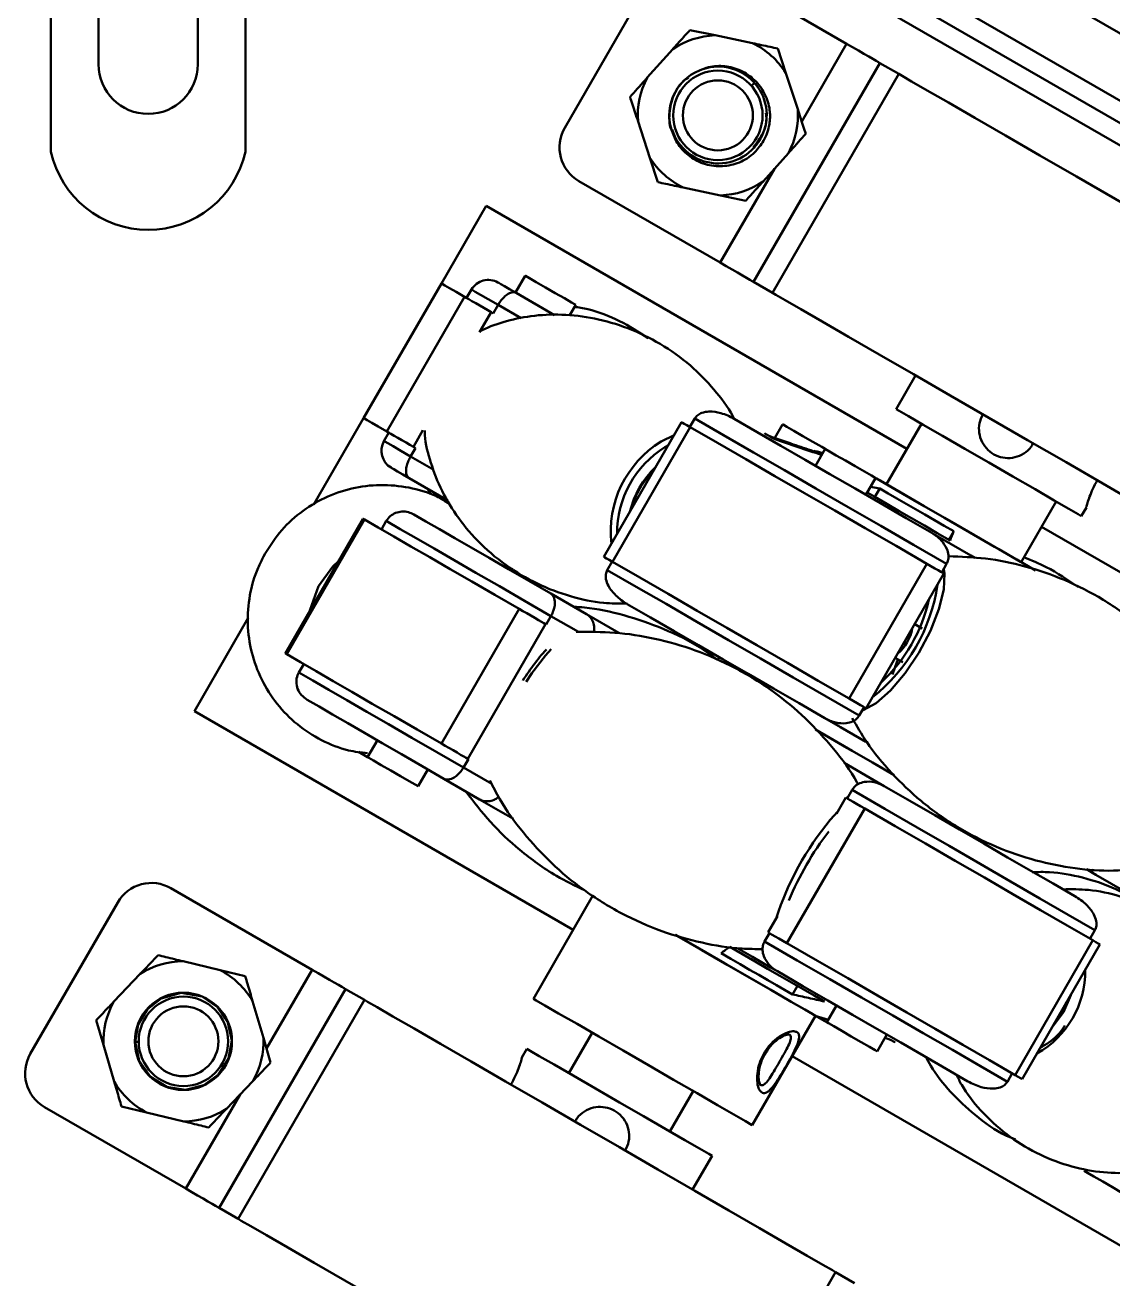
# Model space of a CAD drawing. Header units: millimetres. Extents: x 263 to 2983, y 441 to 2500.
# Drawn here: x 802.8 to 858.8, y 1528.8 to 1593.3 of the extents above; entities that cross this region are included whole.
import ezdxf

# ---------------------------------------------------------------- set-up
doc = ezdxf.new("R2010")
doc.units = ezdxf.units.MM
doc.header["$LTSCALE"] = 0.5
doc.layers.add('BOL', color=7, linetype='Continuous', lineweight=50)

msp = doc.modelspace()

# ---------------------------------------------------------------- linework, layer by layer
at = {"layer": 'BOL'}
for p, q in [((824.683, 1612.789), (902.625, 1567.789)), ((823.183, 1610.19), (901.125, 1565.19)), ((900.625, 1564.324), (822.683, 1609.324)), ((900.125, 1563.458), (822.183, 1608.458)), ((804.154, 1602.702), (804.154, 1586.789)), ((814.154, 1586.789), (814.154, 1602.702)), ((806.604, 1597.888), (806.604, 1591.289)), ((811.704, 1591.289), (811.704, 1597.888)), ((837.82, 1596.543), (845.09, 1592.346)), ((835.088, 1595.811), (830.588, 1588.017)), ((838.329, 1592.781), (837.03, 1593.054)), ((840.251, 1592.377), (838.329, 1592.781)), ((836.144, 1592.065), (834.833, 1590.603)), ((841.963, 1590.842), (841.55, 1592.103)), ((845.09, 1592.346), (842.78, 1588.346)), ((846.806, 1591.355), (840.306, 1580.097)), ((847.779, 1590.793), (846.806, 1591.355)), ((847.779, 1590.793), (841.279, 1579.535)), ((842.574, 1588.975), (841.963, 1590.842)), ((834.36, 1588.353), (834.971, 1586.486)), ((840.329, 1586.995), (840.455, 1587.167)), ((840.79, 1585.263), (842.101, 1586.726)), ((834.971, 1586.486), (835.384, 1585.225)), ((841.38, 1585.92), (838.59, 1581.088)), ((831.32, 1585.285), (838.59, 1581.088)), ((836.683, 1584.952), (838.605, 1584.548)), ((838.605, 1584.548), (839.904, 1584.275)), ((826.539, 1584.004), (824.239, 1580.02)), ((848.19, 1571.504), (826.539, 1584.004)), ((828.553, 1580.416), (828.053, 1579.55)), ((824.239, 1580.02), (820.239, 1573.092)), ((825.788, 1579.703), (825.538, 1579.27)), ((828.091, 1579.529), (830.06, 1578.392)), ((841.279, 1579.535), (840.306, 1580.097)), ((821.429, 1572.405), (825.429, 1579.333)), ((827.157, 1578.913), (826.907, 1578.48)), ((828.345, 1578.227), (827.157, 1578.913)), ((830.832, 1578.362), (831.151, 1578.916)), ((831.125, 1578.931), (831.151, 1578.916)), ((826.801, 1578.541), (826.209, 1577.516)), ((826.801, 1578.541), (826.907, 1578.48)), ((848.641, 1575.285), (847.641, 1573.553)), ((820.239, 1573.092), (817.662, 1568.628)), ((837.279, 1573.069), (837.029, 1572.636)), ((823.295, 1572.469), (822.801, 1571.613)), ((836.603, 1572.882), (832.603, 1565.953)), ((837.045, 1572.627), (833.045, 1565.699)), ((841.799, 1572.769), (841.396, 1572.071)), ((848.94, 1572.803), (847.14, 1569.685)), ((821.538, 1572.342), (821.288, 1571.909)), ((835.543, 1571.882), (836.22, 1572.217)), ((822.657, 1571.118), (822.907, 1571.551)), ((822.801, 1571.613), (822.907, 1571.551)), ((835.745, 1571.599), (835.921, 1571.7)), ((843.4, 1571.431), (843.352, 1571.347)), ((843.988, 1571.505), (843.488, 1570.639)), ((843.863, 1571.288), (843.524, 1571.396)), ((822.657, 1571.118), (823.851, 1570.43)), ((824.578, 1568.855), (822.591, 1570.002)), ((846.086, 1569.139), (846.586, 1570.005)), ((846.56, 1570.02), (846.586, 1570.005)), ((823.527, 1569.462), (823.69, 1569.162)), ((846.793, 1569.472), (846.322, 1569.548)), ((846.54, 1569.034), (846.793, 1569.472)), ((854.068, 1565.685), (855.868, 1568.803)), ((820.203, 1567.917), (816.203, 1560.989)), ((857.167, 1568.053), (857.426, 1568.501)), ((820.282, 1567.871), (816.282, 1560.943)), ((821.408, 1567.799), (821.158, 1567.366)), ((850.354, 1566.832), (850.607, 1567.27)), ((876.769, 1555.004), (855.118, 1567.504)), ((827.582, 1565.388), (827.492, 1565.595)), ((832.779, 1565.275), (833.029, 1565.708)), ((845.225, 1558.667), (849.225, 1565.595)), ((850.237, 1565.588), (849.987, 1565.155)), ((846.095, 1558.164), (850.095, 1565.092)), ((829.865, 1564.07), (831.707, 1563.007)), ((814.303, 1562.811), (811.539, 1558.023)), ((824.244, 1556.346), (828.244, 1563.274)), ((829.879, 1562.908), (829.629, 1562.475)), ((831.292, 1562.092), (829.879, 1562.908)), ((831.707, 1563.007), (833.372, 1562.045)), ((829.594, 1562.495), (825.594, 1555.567)), ((829.629, 1562.475), (829.594, 1562.495)), ((848.979, 1562.273), (848.595, 1562.494)), ((829.654, 1561.18), (829.381, 1560.89)), ((829.599, 1560.88), (829.892, 1561.21)), ((816.908, 1560.004), (817.158, 1560.437)), ((838.542, 1560.793), (838.45, 1560.634)), ((847.595, 1560.762), (847.979, 1560.541)), ((811.539, 1558.023), (831.025, 1546.773)), ((845.737, 1557.793), (845.987, 1558.226)), ((820.947, 1556.518), (820.447, 1555.652)), ((820.437, 1555.657), (819.973, 1555.925)), ((823.045, 1554.152), (823.545, 1555.018)), ((825.379, 1555.113), (825.629, 1555.546)), ((825.379, 1555.113), (826.833, 1554.274)), ((825.629, 1555.546), (825.594, 1555.567)), ((826.207, 1553.481), (824.365, 1554.544)), ((845.369, 1553.965), (845.119, 1553.532)), ((845.055, 1553.568), (844.573, 1552.733)), ((846.022, 1553.01), (842.022, 1546.082)), ((844.252, 1552.421), (844.64, 1552.85)), ((857.922, 1549.604), (857.427, 1549.89)), ((860.527, 1548.1), (857.922, 1549.604)), ((817.59, 1544.715), (810.32, 1548.912)), ((803.088, 1540.386), (807.588, 1548.18)), ((832.042, 1548.535), (828.975, 1543.222)), ((841.537, 1547.476), (841.055, 1546.64)), ((857.866, 1546.749), (857.616, 1546.316)), ((840.869, 1546.17), (841.119, 1546.603)), ((853.768, 1539.3), (857.768, 1546.229)), ((854.128, 1539.092), (858.128, 1546.02)), ((810.954, 1545.152), (812.863, 1544.689)), ((812.863, 1544.689), (814.153, 1544.377)), ((815.247, 1540.658), (817.59, 1544.715)), ((807.394, 1543.081), (808.748, 1544.503)), ((812.806, 1532.466), (819.306, 1543.724)), ((820.279, 1543.162), (819.306, 1543.724)), ((842.563, 1543.881), (842.31, 1543.443)), ((813.779, 1531.904), (820.279, 1543.162)), ((814.527, 1543.104), (815.082, 1541.219)), ((844.57, 1542.879), (844.07, 1542.013)), ((806.853, 1540.846), (806.478, 1542.119)), ((840.233, 1536.722), (843.483, 1542.352)), ((843.481, 1542.353), (844.166, 1542.135)), ((832.006, 1541.472), (830.806, 1539.394)), ((807.407, 1538.962), (806.853, 1540.846)), ((815.082, 1541.219), (815.456, 1539.946)), ((846.668, 1540.513), (847.168, 1541.379)), ((847.353, 1541.115), (847.072, 1541.212)), ((828.641, 1540.644), (828.382, 1540.196)), ((842.283, 1540.273), (861.769, 1529.023)), ((814.541, 1538.985), (813.186, 1537.563)), ((853.366, 1538.955), (853.616, 1539.388)), ((811.09, 1533.457), (813.882, 1538.293)), ((836.002, 1536.394), (837.202, 1538.472)), ((811.09, 1533.457), (803.82, 1537.654)), ((809.072, 1537.376), (807.782, 1537.688)), ((810.981, 1536.914), (809.072, 1537.376)), ((837.167, 1533.412), (838.167, 1535.144)), ((857.317, 1534.365), (857.306, 1534.371)), ((813.779, 1531.904), (812.806, 1532.466)), ((838.028, 1517.904), (844.528, 1529.162)), ((844.528, 1529.162), (845.502, 1528.6))]:
    msp.add_line(p, q, dxfattribs=at)
at = {"layer": 'BOL', "flags": 128}
for points in [[(845.09, 1592.346), (845.399, 1592.168), (845.698, 1591.995), (845.978, 1591.834), (846.229, 1591.689), (846.443, 1591.565), (846.615, 1591.466), (846.737, 1591.395), (846.806, 1591.355)], [(847.779, 1590.793), (847.945, 1590.698), (848.436, 1590.414), (849.241, 1589.95), (850.336, 1589.317), (851.692, 1588.534), (853.272, 1587.622), (855.033, 1586.605), (856.927, 1585.512), (858.903, 1584.371), (860.905, 1583.215), (862.88, 1582.075), (864.774, 1580.981), (866.535, 1579.965), (868.115, 1579.052), (869.472, 1578.269), (870.567, 1577.637), (871.371, 1577.173), (871.863, 1576.889), (872.028, 1576.793)], [(838.59, 1581.088), (838.899, 1580.909), (839.198, 1580.737), (839.478, 1580.575), (839.729, 1580.43), (839.943, 1580.306), (840.115, 1580.208), (840.237, 1580.137), (840.306, 1580.097)], [(828.553, 1580.416), (828.577, 1580.402), (828.769, 1580.291), (829.126, 1580.085), (829.594, 1579.816), (830.1, 1579.523), (830.57, 1579.252), (830.929, 1579.044), (831.125, 1578.931)], [(824.239, 1580.02), (824.278, 1579.998), (824.416, 1579.918), (824.655, 1579.78), (824.993, 1579.585), (825.429, 1579.333)], [(827.157, 1578.913), (826.647, 1579.207), (826.254, 1579.434), (825.979, 1579.593), (825.825, 1579.682), (825.788, 1579.703)], [(827.154, 1580.069), (827.189, 1580.049), (827.301, 1579.984), (827.489, 1579.876), (827.753, 1579.724), (828.091, 1579.529)], [(841.279, 1579.535), (841.445, 1579.44), (841.936, 1579.156), (842.741, 1578.691), (843.836, 1578.059), (845.192, 1577.276), (846.772, 1576.364), (848.534, 1575.347), (850.427, 1574.253), (852.403, 1573.113), (854.405, 1571.957), (856.38, 1570.817), (858.274, 1569.723), (860.035, 1568.706), (861.615, 1567.794), (862.972, 1567.011), (864.067, 1566.379), (864.871, 1565.914), (865.363, 1565.631), (865.528, 1565.535)], [(825.429, 1579.333), (825.516, 1579.283), (825.647, 1579.207), (825.814, 1579.111), (826.007, 1579), (826.214, 1578.88), (826.424, 1578.759), (826.623, 1578.644), (826.801, 1578.541)], [(820.239, 1573.092), (820.278, 1573.07), (820.416, 1572.99), (820.655, 1572.852), (820.993, 1572.657), (821.429, 1572.405)], [(850.237, 1565.588), (848.539, 1566.568), (846.846, 1567.545), (845.168, 1568.514), (843.512, 1569.47), (841.887, 1570.409), (840.301, 1571.324), (838.762, 1572.213), (837.279, 1573.069)], [(852.404, 1570.803), (851.171, 1571.515), (850.022, 1572.178), (849.036, 1572.748), (848.279, 1573.185), (847.803, 1573.459), (847.641, 1573.553)], [(836.603, 1572.882), (836.607, 1572.88), (836.65, 1572.855), (836.741, 1572.802), (836.876, 1572.724), (837.045, 1572.627)], [(837.045, 1572.627), (838.456, 1571.812), (839.911, 1570.972), (841.404, 1570.11), (842.929, 1569.229), (844.48, 1568.334), (846.051, 1567.427), (847.634, 1566.513), (849.225, 1565.595)], [(839.306, 1573.053), (840.494, 1572.367), (841.714, 1571.663), (842.962, 1570.943), (844.233, 1570.209), (845.524, 1569.463), (846.831, 1568.709), (848.149, 1567.948), (849.473, 1567.184)], [(841.799, 1572.769), (841.823, 1572.755), (842.015, 1572.644), (842.372, 1572.438), (842.839, 1572.168), (843.346, 1571.876), (843.815, 1571.605), (843.988, 1571.505)], [(821.288, 1571.909), (821.325, 1571.888), (821.479, 1571.799), (821.754, 1571.64), (822.147, 1571.413), (822.657, 1571.118)], [(822.801, 1571.613), (822.623, 1571.716), (822.424, 1571.831), (822.214, 1571.952), (822.007, 1572.071), (821.814, 1572.183), (821.647, 1572.279), (821.516, 1572.355), (821.429, 1572.405)], [(840.862, 1572.312), (840.876, 1572.304), (840.937, 1572.269), (841.044, 1572.207), (841.197, 1572.119), (841.395, 1572.004)], [(843.803, 1571.198), (843.653, 1571.285), (843.537, 1571.351), (843.456, 1571.398), (843.411, 1571.424), (843.4, 1571.431)], [(843.988, 1571.505), (844.012, 1571.491), (844.204, 1571.38), (844.561, 1571.174), (845.028, 1570.904), (845.535, 1570.612), (846.004, 1570.341), (846.364, 1570.133), (846.56, 1570.02)], [(822.591, 1570.002), (822.253, 1570.197), (821.989, 1570.35), (821.801, 1570.458), (821.689, 1570.523), (821.654, 1570.543)], [(857.167, 1568.053), (857.005, 1568.147), (856.529, 1568.421), (855.772, 1568.858), (854.785, 1569.428), (853.637, 1570.091), (852.404, 1570.803)], [(846.56, 1570.02), (846.636, 1569.976), (847.664, 1569.383), (848.85, 1568.698), (850.131, 1567.958), (851.437, 1567.204), (852.698, 1566.476), (853.847, 1565.813), (854.813, 1565.255)], [(854.773, 1565.278), (854.043, 1565.7), (852.922, 1566.347), (851.677, 1567.066), (850.373, 1567.818), (849.082, 1568.564), (847.874, 1569.262), (846.812, 1569.875), (846.56, 1570.02)], [(846.154, 1569.257), (846.538, 1569.035), (847.156, 1568.678), (847.79, 1568.312), (848.436, 1567.939), (849.091, 1567.561), (849.751, 1567.18), (850.413, 1566.797)], [(850.607, 1567.27), (850.107, 1567.558), (849.609, 1567.846), (849.115, 1568.131), (848.628, 1568.412), (848.149, 1568.689), (847.683, 1568.958), (847.23, 1569.219), (846.793, 1569.472)], [(820.203, 1567.917), (820.218, 1567.908), (820.282, 1567.871)], [(822.828, 1568.133), (823.447, 1567.776), (824.147, 1567.371), (824.925, 1566.922), (825.778, 1566.43), (826.702, 1565.897), (827.694, 1565.324), (828.749, 1564.714), (829.865, 1564.07)], [(828.244, 1563.274), (826.992, 1563.997), (825.804, 1564.683), (824.685, 1565.329), (823.641, 1565.932), (822.674, 1566.49), (821.79, 1567), (820.991, 1567.461), (820.282, 1567.871)], [(829.879, 1562.908), (828.514, 1563.696), (827.224, 1564.44), (826.017, 1565.137), (824.897, 1565.784), (823.872, 1566.376), (822.945, 1566.911), (822.122, 1567.386), (821.408, 1567.799)], [(849.473, 1567.184), (849.541, 1567.144), (850.467, 1566.61), (851.476, 1566.027), (851.689, 1565.904)], [(817.91, 1564.449), (818.664, 1565.466), (818.927, 1565.707)], [(833.045, 1565.699), (832.876, 1565.796), (832.741, 1565.874), (832.65, 1565.927), (832.606, 1565.952), (832.603, 1565.953)], [(833.045, 1565.699), (834.456, 1564.884), (835.911, 1564.044), (837.404, 1563.182), (838.929, 1562.301), (840.48, 1561.406), (842.051, 1560.499), (843.634, 1559.585), (845.225, 1558.667)], [(850.088, 1565.329), (850.126, 1565.098), (850.088, 1564.274), (849.84, 1563.264), (849.4, 1562.15), (848.805, 1561.023), (848.103, 1559.973), (847.351, 1559.086), (846.61, 1558.433), (845.939, 1558.069), (845.886, 1558.052)], [(849.225, 1565.595), (849.433, 1565.474), (849.63, 1565.361), (849.803, 1565.261), (849.942, 1565.18), (850.04, 1565.124), (850.089, 1565.096), (850.095, 1565.092)], [(832.779, 1565.275), (834.262, 1564.418), (835.801, 1563.53), (837.387, 1562.615), (839.012, 1561.676), (840.668, 1560.72), (842.346, 1559.751), (844.039, 1558.774), (845.737, 1557.793)], [(817.478, 1563.198), (817.488, 1563.254), (817.91, 1564.449)], [(843.973, 1557.657), (842.649, 1558.422), (841.331, 1559.182), (840.024, 1559.937), (838.733, 1560.682), (837.462, 1561.417), (836.214, 1562.137), (834.994, 1562.841), (833.806, 1563.527)], [(828.244, 1563.274), (828.427, 1563.168), (828.63, 1563.051), (828.84, 1562.93), (829.045, 1562.812), (829.233, 1562.703), (829.393, 1562.611), (829.516, 1562.54), (829.594, 1562.495)], [(816.282, 1560.943), (816.218, 1560.98), (816.203, 1560.989)], [(824.244, 1556.346), (822.992, 1557.069), (821.804, 1557.755), (820.685, 1558.401), (819.641, 1559.004), (818.674, 1559.562), (817.79, 1560.072), (816.991, 1560.533), (816.282, 1560.943)], [(828.6, 1559.523), (828.9, 1559.968), (829.599, 1560.88)], [(847.453, 1559.906), (847.697, 1560.58), (847.739, 1560.679)], [(816.908, 1560.004), (817.622, 1559.592), (818.445, 1559.117), (819.372, 1558.582), (820.397, 1557.989), (821.517, 1557.343), (822.724, 1556.646), (824.014, 1555.901), (825.379, 1555.113)], [(824.365, 1554.544), (823.249, 1555.188), (822.194, 1555.798), (821.202, 1556.37), (820.278, 1556.904), (819.425, 1557.396), (818.647, 1557.845), (817.947, 1558.249), (817.328, 1558.607)], [(846.095, 1558.164), (846.089, 1558.167), (846.04, 1558.196), (845.942, 1558.252), (845.803, 1558.333), (845.63, 1558.433), (845.433, 1558.546), (845.225, 1558.667)], [(846.08, 1556.441), (844.775, 1557.194), (843.971, 1557.658)], [(847.546, 1554.728), (846.67, 1555.234), (845.374, 1555.982), (844.021, 1556.763), (843.488, 1557.071)], [(843.49, 1557.07), (843.751, 1556.919), (845.108, 1556.136), (846.421, 1555.378), (847.541, 1554.731)], [(825.594, 1555.567), (825.516, 1555.612), (825.393, 1555.682), (825.233, 1555.775), (825.045, 1555.883), (824.84, 1556.002), (824.63, 1556.123), (824.427, 1556.24), (824.244, 1556.346)], [(821.635, 1554.966), (821.148, 1555.247), (820.752, 1555.475), (820.507, 1555.617), (820.447, 1555.652)], [(844.965, 1555.353), (846.5, 1554.466), (847.029, 1554.161)], [(823.045, 1554.152), (823.04, 1554.154), (822.899, 1554.236), (822.582, 1554.419), (822.138, 1554.675), (821.635, 1554.966)], [(857.866, 1546.749), (856.483, 1547.548), (855.034, 1548.384), (853.526, 1549.255), (851.965, 1550.156), (850.361, 1551.082), (848.722, 1552.029), (847.055, 1552.991), (845.369, 1553.965)], [(847.029, 1554.161), (848.337, 1553.406), (849.629, 1552.66), (850.902, 1551.924), (852.152, 1551.203), (853.374, 1550.497), (854.564, 1549.81), (855.719, 1549.144), (856.834, 1548.5)], [(827.956, 1552.471), (827.285, 1552.858), (826.207, 1553.481)], [(845.055, 1553.568), (845.077, 1553.555), (845.149, 1553.514), (845.267, 1553.446), (845.423, 1553.356), (845.608, 1553.249), (845.811, 1553.132), (846.022, 1553.01)], [(857.768, 1546.229), (856.447, 1546.991), (855.073, 1547.785), (853.65, 1548.606), (852.185, 1549.452), (850.684, 1550.319), (849.152, 1551.203), (847.596, 1552.101), (846.022, 1553.01)], [(842.022, 1546.082), (841.811, 1546.203), (841.608, 1546.321), (841.423, 1546.428), (841.267, 1546.518), (841.149, 1546.586), (841.077, 1546.627), (841.055, 1546.64)], [(843.481, 1542.353), (843.357, 1542.424), (842.936, 1542.667), (842.241, 1543.069), (841.309, 1543.607), (840.191, 1544.252), (838.947, 1544.97), (837.644, 1545.723), (836.352, 1546.468), (836.262, 1546.521)], [(836.288, 1546.506), (837.498, 1545.807), (838.804, 1545.053), (840.057, 1544.329), (841.193, 1543.674), (842.148, 1543.122), (842.871, 1542.705), (843.325, 1542.443), (843.483, 1542.352), (843.483, 1542.352)], [(840.869, 1546.17), (842.555, 1545.197), (844.222, 1544.235), (845.861, 1543.288), (847.465, 1542.362), (849.026, 1541.461), (850.534, 1540.59), (851.983, 1539.753), (853.366, 1538.955)], [(853.768, 1539.3), (852.447, 1540.063), (851.073, 1540.856), (849.65, 1541.678), (848.185, 1542.524), (846.684, 1543.39), (845.152, 1544.275), (843.596, 1545.173), (842.022, 1546.082)], [(857.768, 1546.229), (857.922, 1546.139), (858.038, 1546.073), (858.108, 1546.032), (858.128, 1546.02)], [(838.632, 1545.566), (839.128, 1545.28), (839.618, 1544.997), (840.101, 1544.718), (840.573, 1544.445), (841.032, 1544.18), (841.476, 1543.924), (841.903, 1543.678), (842.31, 1543.443)], [(843.954, 1543.077), (843.415, 1543.389), (842.849, 1543.715), (842.261, 1544.055), (841.652, 1544.406), (841.027, 1544.768), (840.387, 1545.137), (839.737, 1545.512), (839.079, 1545.892)], [(841.529, 1544.634), (841.179, 1544.837), (840.248, 1545.374), (839.522, 1545.793)], [(817.59, 1544.715), (817.899, 1544.536), (818.198, 1544.364), (818.478, 1544.202), (818.729, 1544.057), (818.943, 1543.933), (819.115, 1543.835), (819.237, 1543.764), (819.306, 1543.724)], [(851.334, 1538.974), (850.219, 1539.617), (849.064, 1540.284), (847.874, 1540.971), (846.652, 1541.677), (845.402, 1542.398), (844.129, 1543.133), (842.837, 1543.879), (841.529, 1544.634)], [(808.478, 1541.011), (808.634, 1541.899), (809.114, 1542.694), (809.821, 1543.243), (810.859, 1543.52), (811.924, 1543.331), (812.706, 1542.815), (813.257, 1542.01), (813.456, 1541.079), (813.293, 1540.145), (812.773, 1539.319), (812.01, 1538.772), (811.074, 1538.546), (810.115, 1538.694), (809.278, 1539.204), (808.686, 1540.035), (808.478, 1541.011), (808.478, 1541.011)], [(856.62, 1543.407), (856.248, 1542.533), (855.637, 1541.706)], [(844.528, 1529.162), (844.363, 1529.257), (843.871, 1529.541), (843.067, 1530.006), (841.972, 1530.638), (840.615, 1531.421), (839.035, 1532.333), (837.274, 1533.35), (835.38, 1534.444), (833.405, 1535.584), (831.403, 1536.74), (829.427, 1537.88), (827.533, 1538.974), (825.772, 1539.991), (824.192, 1540.903), (822.836, 1541.686), (821.741, 1542.318), (820.936, 1542.783), (820.445, 1543.066), (820.279, 1543.162)], [(839.884, 1536.924), (839.291, 1537.266), (838.446, 1537.754), (837.394, 1538.362), (836.191, 1539.056), (834.903, 1539.8), (833.599, 1540.553), (832.348, 1541.275), (831.22, 1541.926), (830.274, 1542.473), (829.561, 1542.884), (829.12, 1543.139), (828.975, 1543.222)], [(856.411, 1543.047), (855.944, 1542.197), (855.845, 1542.066)], [(844.07, 1542.013), (843.944, 1542.086), (843.487, 1542.349), (843.481, 1542.353)], [(846.668, 1540.513), (846.668, 1540.513), (846.556, 1540.578), (846.263, 1540.747), (845.834, 1540.994), (845.334, 1541.283), (844.84, 1541.568), (844.426, 1541.807), (844.156, 1541.963), (844.07, 1542.013)], [(828.641, 1540.644), (828.803, 1540.55), (829.279, 1540.276), (830.036, 1539.839), (831.022, 1539.269), (832.171, 1538.606), (833.404, 1537.894)], [(854.128, 1539.092), (854.108, 1539.104), (854.038, 1539.144), (853.922, 1539.211), (853.768, 1539.3)], [(833.404, 1537.894), (834.637, 1537.182), (835.785, 1536.519), (836.772, 1535.949), (837.529, 1535.512), (838.005, 1535.238), (838.167, 1535.144)], [(840.233, 1536.722), (840.192, 1536.746), (839.884, 1536.924)], [(859.904, 1532.871), (859.86, 1532.897), (859.636, 1533.026), (859.255, 1533.246), (858.775, 1533.523), (858.269, 1533.815), (857.815, 1534.077), (857.48, 1534.27), (857.317, 1534.365)], [(811.09, 1533.457), (811.399, 1533.278), (811.698, 1533.105), (811.978, 1532.944), (812.229, 1532.799), (812.443, 1532.675), (812.615, 1532.576), (812.737, 1532.506), (812.806, 1532.466)], [(838.028, 1517.904), (837.863, 1517.999), (837.371, 1518.283), (836.567, 1518.747), (835.472, 1519.38), (834.115, 1520.163), (832.535, 1521.075), (830.774, 1522.092), (828.88, 1523.185), (826.905, 1524.326), (824.903, 1525.482), (822.927, 1526.622), (821.033, 1527.716), (819.272, 1528.732), (817.692, 1529.645), (816.336, 1530.428), (815.241, 1531.06), (814.436, 1531.524), (813.945, 1531.808), (813.779, 1531.904)]]:
    msp.add_lwpolyline(points, dxfattribs=at)
at = {"layer": 'BOL'}
for centre, radius in [((838.467, 1588.664), 2.3), ((838.467, 1588.664), 1.8), ((810.967, 1541.033), 2.5), ((810.967, 1541.033), 2.3), ((810.967, 1541.033), 1.8)]:
    msp.add_circle(centre, radius, dxfattribs=at)
for centre, radius, start, end in [((838.467, 1588.664), 4.119, 91.92139, 124.33189), ((838.467, 1588.664), 4.119, 31.92139, 64.33189), ((809.154, 1591.289), 2.55, 180, 360), ((838.488, 1588.682), 2.491, 197.52313, 112.82064), ((838.467, 1588.664), 4.119, 151.92139, 184.33189), ((838.467, 1588.664), 2.5, 112.22268, 202.74971), ((838.467, 1588.664), 4.119, 331.92139, 4.33189), ((832.32, 1587.017), 2, 150, 240), ((809.154, 1587.898), 5.122, 192.50709, 347.49426), ((838.467, 1588.664), 4.119, 211.92139, 244.33189), ((838.467, 1588.664), 4.119, 271.92139, 304.33189), ((826.654, 1579.203), 1, 60, 150), ((822.154, 1571.409), 1, 150, 240), ((838.397, 1567.243), 5.446, 121.60136, 186.59508), ((838.479, 1567.183), 5.193, 121.7642, 180.53448), ((838.358, 1567.25), 4.531, 133.08655, 166.91341), ((838.13, 1567.381), 4.232, 134.21574, 165.78303), ((840.713, 1565.89), 9.162, 308.48293, 351.51691), ((841.309, 1565.546), 8.214, 312.52646, 347.47363), ((846.354, 1562.633), 2.144, 309.64336, 350.35821), ((855.819, 1542.768), 15.066, 140.15555, 162.25773), ((856.406, 1542.396), 15.446, 142.38949, 157.61086), ((809.32, 1547.18), 2, 60, 150), ((810.967, 1541.033), 4.119, 90.18721, 122.59771), ((810.967, 1541.033), 4.119, 30.18721, 62.59771), ((852.5, 1544.651), 4.871, 299.32703, 0.67304), ((810.967, 1541.033), 4.119, 150.18721, 182.59771), ((810.967, 1541.033), 4.119, 330.18721, 2.59771), ((837.561, 1523.88), 19.822, 59.5905, 60.3984), ((804.82, 1539.386), 2, 150, 240), ((810.967, 1541.033), 4.119, 210.18721, 242.59771), ((810.967, 1541.033), 4.119, 270.18721, 302.59771)]:
    msp.add_arc(centre, radius, start, end, dxfattribs=at)
for points, knots in [([(837.03, 1593.054), (836.857, 1592.861), (836.565, 1592.535), (836.266, 1592.201), (836.144, 1592.065)], [0, 0, 0, 0, 0.592736, 1, 1, 1, 1]), ([(841.55, 1592.103), (841.418, 1592.131), (840.991, 1592.221), (840.553, 1592.313), (840.251, 1592.377)], [0, 0, 0, 0, 0.309693, 1, 1, 1, 1]), ([(837.522, 1590.979), (837.675, 1591.038), (838.09, 1591.199), (838.833, 1591.236), (839.664, 1591.006), (840.39, 1590.51), (840.915, 1589.795), (841.126, 1589.129), (841.15, 1588.738), (841.157, 1588.639)], [0, 0, 0, 0, 0.09655, 0.261815, 0.426973, 0.597499, 0.769411, 0.941269, 1, 1, 1, 1]), ([(834.833, 1590.603), (834.79, 1590.554), (834.49, 1590.22), (834.197, 1589.894), (833.947, 1589.615)], [0, 0, 0, 0, 0.14598, 1, 1, 1, 1]), ([(836.143, 1587.785), (836.139, 1587.793), (835.965, 1588.078), (835.937, 1588.779), (836.148, 1589.699), (836.54, 1590.355), (836.886, 1590.557), (836.954, 1590.597)], [0, 0, 0, 0, 0.008221, 0.319031, 0.617838, 0.924815, 1, 1, 1, 1]), ([(840.189, 1590.189), (840.216, 1590.213), (840.263, 1590.254), (840.31, 1590.296), (840.331, 1590.315)], [0, 0, 0, 0, 0.560044, 1, 1, 1, 1]), ([(833.947, 1589.615), (833.989, 1589.486), (834.125, 1589.071), (834.264, 1588.646), (834.36, 1588.353)], [0, 0, 0, 0, 0.309685, 1, 1, 1, 1]), ([(840.929, 1588.786), (840.939, 1588.733), (841.008, 1588.388), (840.836, 1587.714), (840.468, 1587.246), (840.285, 1587.013)], [0, 0, 0, 0, 0.083119, 0.543272, 1, 1, 1, 1]), ([(841.157, 1588.639), (841.156, 1588.609), (841.153, 1588.463), (841.103, 1588.019), (840.885, 1587.364), (840.522, 1586.943), (840.357, 1586.751)], [0, 0, 0, 0, 0.04175, 0.209058, 0.639794, 1, 1, 1, 1]), ([(842.987, 1587.714), (842.945, 1587.842), (842.809, 1588.257), (842.67, 1588.682), (842.574, 1588.975)], [0, 0, 0, 0, 0.3097, 1, 1, 1, 1]), ([(840.357, 1586.751), (840.23, 1586.646), (839.875, 1586.353), (839.155, 1586.067), (838.255, 1586.016), (837.392, 1586.269), (836.679, 1586.793), (836.311, 1587.325), (836.184, 1587.643), (836.162, 1587.697)], [0, 0, 0, 0, 0.0973009, 0.2730512, 0.4487974, 0.6246301, 0.7962654, 0.9652975, 1, 1, 1, 1]), ([(842.101, 1586.726), (842.145, 1586.774), (842.444, 1587.108), (842.737, 1587.435), (842.987, 1587.714)], [0, 0, 0, 0, 0.145967, 1, 1, 1, 1]), ([(835.384, 1585.225), (835.517, 1585.197), (835.944, 1585.107), (836.381, 1585.015), (836.683, 1584.952)], [0, 0, 0, 0, 0.309693, 1, 1, 1, 1]), ([(839.904, 1584.275), (840.077, 1584.468), (840.37, 1584.794), (840.668, 1585.127), (840.79, 1585.263)], [0, 0, 0, 0, 0.592736, 1, 1, 1, 1]), ([(828.091, 1579.529), (828.09, 1579.529), (828.026, 1579.567), (827.886, 1579.586), (827.649, 1579.484), (827.442, 1579.302), (827.284, 1579.115), (827.2, 1578.98), (827.157, 1578.913)], [0, 0, 0, 0, 0.00298, 0.3360547, 0.6172323, 0.7855868, 0.8923756, 1, 1, 1, 1]), ([(839.297, 1573.059), (839.276, 1573.102), (839.018, 1573.644), (838.278, 1574.589), (837.048, 1575.867), (835.543, 1576.942), (833.867, 1577.755), (832.147, 1578.254), (830.462, 1578.452), (828.873, 1578.382), (827.448, 1578.069), (826.572, 1577.749), (826.185, 1577.535), (826.179, 1577.532)], [0, 0, 0, 0, 0.009607, 0.119837, 0.23231, 0.356287, 0.476777, 0.592842, 0.703849, 0.809142, 0.907805, 0.998622, 1, 1, 1, 1]), ([(834.873, 1577.209), (834.392, 1577.517), (833.423, 1578.136), (832.108, 1578.651), (831.3, 1578.781), (831.062, 1578.819)], [0, 0, 0, 0, 0.409733, 0.825629, 1, 1, 1, 1]), ([(837.279, 1573.069), (837.327, 1573.133), (837.424, 1573.261), (837.684, 1573.388), (838.093, 1573.454), (838.671, 1573.36), (839.091, 1573.178), (839.304, 1573.054), (839.306, 1573.053)], [0, 0, 0, 0, 0.107635, 0.214428, 0.382769, 0.663949, 0.997017, 1, 1, 1, 1]), ([(852.105, 1573.285), (852.036, 1573.134), (851.899, 1572.832), (851.892, 1572.326), (852.04, 1571.843), (852.347, 1571.43), (852.77, 1571.145), (853.254, 1571.016), (853.755, 1571.047), (854.217, 1571.247), (854.548, 1571.514), (854.654, 1571.732), (854.685, 1571.795)], [0, 0, 0, 0, 0.104635, 0.20917, 0.316185, 0.424959, 0.531114, 0.634493, 0.738965, 0.846777, 0.95528, 1, 1, 1, 1]), ([(823.383, 1572.446), (823.382, 1572.428), (823.379, 1571.94), (823.63, 1570.948), (824.148, 1569.495), (824.98, 1568.075), (826.105, 1566.71), (827.513, 1565.502), (829.144, 1564.534), (830.853, 1563.892), (832.411, 1563.554), (833.377, 1563.55), (833.768, 1563.549)], [0, 0, 0, 0, 0.003735, 0.103692, 0.209705, 0.320038, 0.433293, 0.560932, 0.685423, 0.805734, 0.921166, 1, 1, 1, 1]), ([(843.379, 1571.393), (843.033, 1571.509), (842.273, 1571.762), (841.517, 1572.027), (841.105, 1572.172)], [0, 0, 0, 0, 0.454957, 1, 1, 1, 1]), ([(841.395, 1572.004), (841.795, 1571.867), (842.595, 1571.592), (843.4, 1571.329), (843.803, 1571.198)], [0, 0, 0, 0, 0.49998, 1, 1, 1, 1]), ([(822.657, 1571.118), (822.62, 1571.048), (822.545, 1570.908), (822.463, 1570.677), (822.409, 1570.407), (822.438, 1570.15), (822.527, 1570.039), (822.59, 1570.003), (822.591, 1570.002)], [0, 0, 0, 0, 0.10763, 0.214409, 0.382764, 0.663949, 0.997027, 1, 1, 1, 1]), ([(857.986, 1569.889), (857.908, 1569.744), (857.751, 1569.454), (857.585, 1569.038), (857.477, 1568.708), (857.423, 1568.508), (857.422, 1568.505), (857.422, 1568.503)], [0, 0, 0, 0, 0.20935, 0.4185084, 0.6326364, 0.8502787, 1, 1, 1, 1]), ([(824.659, 1568.687), (824.438, 1568.822), (823.794, 1569.215), (822.576, 1569.556), (821.096, 1569.702), (819.616, 1569.516), (818.21, 1569.026), (816.946, 1568.247), (815.857, 1567.229), (815.342, 1566.39), (815.085, 1565.971)], [0, 0, 0, 0, 0.06989, 0.203479, 0.33686, 0.469994, 0.602875, 0.735548, 0.868097, 1, 1, 1, 1]), ([(821.408, 1567.799), (821.471, 1567.886), (821.597, 1568.062), (821.885, 1568.228), (822.213, 1568.299), (822.544, 1568.269), (822.738, 1568.176), (822.828, 1568.133)], [0, 0, 0, 0, 0.198817, 0.397478, 0.600965, 0.815762, 1, 1, 1, 1]), ([(850.413, 1566.797), (850.444, 1566.873), (850.505, 1567.025), (850.573, 1567.188), (850.607, 1567.27)], [0, 0, 0, 0, 0.49998, 1, 1, 1, 1]), ([(850.237, 1565.588), (850.27, 1565.661), (850.335, 1565.807), (850.338, 1566.083), (850.237, 1566.442), (849.948, 1566.849), (849.649, 1567.082), (849.474, 1567.183), (849.473, 1567.184)], [0, 0, 0, 0, 0.107631, 0.214433, 0.382783, 0.663955, 0.997023, 1, 1, 1, 1]), ([(864.133, 1557.381), (864.093, 1557.474), (863.793, 1558.173), (862.99, 1559.402), (861.718, 1561.01), (860.147, 1562.495), (858.338, 1563.781), (856.342, 1564.801), (854.303, 1565.499), (852.29, 1565.914), (850.967, 1565.964), (850.328, 1565.988)], [0, 0, 0, 0, 0.018078, 0.136078, 0.256256, 0.377702, 0.512074, 0.64187, 0.766844, 0.887184, 1, 1, 1, 1]), ([(815.085, 1565.971), (814.99, 1565.779), (814.677, 1565.146), (814.341, 1563.983), (814.227, 1562.5), (814.434, 1561.023), (814.949, 1559.622), (815.75, 1558.362), (816.8, 1557.296), (818.053, 1556.49), (819.289, 1555.985), (820.108, 1555.891), (820.435, 1555.853)], [0, 0, 0, 0, 0.047626, 0.15687, 0.266437, 0.376194, 0.486145, 0.596264, 0.706488, 0.816738, 0.926934, 1, 1, 1, 1]), ([(827.515, 1565.542), (827.611, 1565.475), (827.739, 1565.386), (827.885, 1565.335), (827.921, 1565.323)], [0, 0, 0, 0, 0.752723, 1, 1, 1, 1]), ([(857.021, 1564.394), (856.48, 1564.763), (855.592, 1565.369), (854.6, 1565.775), (854.211, 1565.934)], [0, 0, 0, 0, 0.609013, 1, 1, 1, 1]), ([(833.806, 1563.527), (833.804, 1563.528), (833.591, 1563.652), (833.223, 1563.923), (832.853, 1564.377), (832.705, 1564.764), (832.685, 1565.053), (832.748, 1565.201), (832.779, 1565.275)], [0, 0, 0, 0, 0.002971, 0.336066, 0.617251, 0.7856, 0.892375, 1, 1, 1, 1]), ([(829.865, 1564.07), (829.865, 1564.07), (829.935, 1564.03), (830.038, 1563.911), (830.095, 1563.637), (830.061, 1563.356), (829.989, 1563.119), (829.916, 1562.978), (829.879, 1562.908)], [0, 0, 0, 0, 0.002977, 0.336048, 0.617228, 0.785586, 0.892373, 1, 1, 1, 1]), ([(838.46, 1560.652), (838.192, 1560.85), (837.324, 1561.492), (835.693, 1562.279), (833.663, 1562.977), (832.101, 1563.33), (831.235, 1563.376), (831.052, 1563.385)], [0, 0, 0, 0, 0.124934, 0.403632, 0.671974, 0.930363, 1, 1, 1, 1]), ([(831.707, 1563.007), (831.709, 1563.006), (831.78, 1562.964), (831.92, 1562.849), (832.061, 1562.608), (832.125, 1562.334), (832.097, 1562.152), (832.085, 1562.074)], [0, 0, 0, 0, 0.006339, 0.250292, 0.535642, 0.803178, 1, 1, 1, 1]), ([(845.678, 1554.26), (845.66, 1554.295), (845.318, 1554.947), (844.427, 1556.105), (843.004, 1557.679), (841.303, 1559.086), (839.397, 1560.272), (837.336, 1561.183), (835.252, 1561.778), (833.189, 1562.103), (831.833, 1562.097), (831.169, 1562.095)], [0, 0, 0, 0, 0.007058, 0.128651, 0.251514, 0.375111, 0.509395, 0.63893, 0.763761, 0.884153, 1, 1, 1, 1]), ([(829.381, 1560.89), (829.27, 1560.755), (828.951, 1560.37), (828.632, 1559.898), (828.425, 1559.591)], [0, 0, 0, 0, 0.350074, 1, 1, 1, 1]), ([(817.328, 1558.607), (817.225, 1558.68), (817.02, 1558.827), (816.827, 1559.158), (816.759, 1559.517), (816.808, 1559.809), (816.883, 1559.957), (816.908, 1560.004)], [0, 0, 0, 0, 0.2328641, 0.4659755, 0.6907015, 0.9016475, 1, 1, 1, 1]), ([(843.973, 1557.657), (843.974, 1557.657), (844.149, 1557.556), (844.5, 1557.412), (844.997, 1557.366), (845.359, 1557.458), (845.596, 1557.599), (845.69, 1557.729), (845.737, 1557.793)], [0, 0, 0, 0, 0.002982, 0.336064, 0.617232, 0.785574, 0.892374, 1, 1, 1, 1]), ([(845.382, 1557.657), (845.62, 1557.243), (846.196, 1556.239), (847.389, 1554.798), (848.948, 1553.308), (850.761, 1552.023), (852.755, 1551.004), (854.795, 1550.299), (856.822, 1549.907), (858.497, 1549.769), (859.468, 1549.849), (859.792, 1549.875)], [0, 0, 0, 0, 0.083609, 0.202721, 0.323087, 0.456262, 0.584903, 0.708766, 0.828035, 0.942675, 1, 1, 1, 1]), ([(825.379, 1555.113), (825.336, 1555.046), (825.251, 1554.912), (825.082, 1554.732), (824.855, 1554.561), (824.59, 1554.474), (824.435, 1554.503), (824.365, 1554.544), (824.365, 1554.544)], [0, 0, 0, 0, 0.107629, 0.214428, 0.382773, 0.663954, 0.997023, 1, 1, 1, 1]), ([(826.739, 1554.452), (826.903, 1554.126), (827.379, 1553.18), (828.434, 1551.742), (829.869, 1550.175), (831.567, 1548.766), (833.474, 1547.58), (835.535, 1546.668), (837.619, 1546.079), (839.372, 1545.784), (840.416, 1545.78), (840.77, 1545.778)], [0, 0, 0, 0, 0.0635, 0.184798, 0.307365, 0.430665, 0.564624, 0.693849, 0.818379, 0.93848, 1, 1, 1, 1]), ([(847.029, 1554.161), (847.028, 1554.161), (846.867, 1554.254), (846.544, 1554.381), (846.079, 1554.409), (845.736, 1554.306), (845.508, 1554.16), (845.415, 1554.03), (845.369, 1553.965)], [0, 0, 0, 0, 0.002976, 0.336058, 0.617232, 0.785578, 0.892367, 1, 1, 1, 1]), ([(825.504, 1553.886), (825.91, 1553.352), (826.734, 1552.266), (828.306, 1550.806), (829.931, 1549.609), (831.115, 1549.042), (831.603, 1548.808)], [0, 0, 0, 0, 0.251448, 0.511257, 0.798744, 1, 1, 1, 1]), ([(827.185, 1553.606), (827.13, 1553.562), (826.992, 1553.452), (826.729, 1553.374), (826.451, 1553.375), (826.281, 1553.439), (826.209, 1553.48), (826.207, 1553.481)], [0, 0, 0, 0, 0.180893, 0.453728, 0.744753, 0.993559, 1, 1, 1, 1]), ([(857.922, 1549.604), (857.921, 1549.605), (857.855, 1549.643), (857.752, 1549.72), (857.696, 1549.84), (857.674, 1549.887)], [0, 0, 0, 0, 0.015543, 0.612298, 1, 1, 1, 1]), ([(860.591, 1547.961), (860.052, 1548.284), (858.992, 1548.917), (857.267, 1549.482), (855.805, 1549.764), (854.939, 1549.743), (854.64, 1549.736)], [0, 0, 0, 0, 0.296078, 0.58188, 0.855745, 1, 1, 1, 1]), ([(865.759, 1538.686), (865.785, 1538.767), (865.942, 1539.273), (865.972, 1540.244), (865.837, 1541.612), (865.395, 1543.03), (864.679, 1544.418), (863.662, 1545.754), (862.362, 1546.941), (860.829, 1547.893), (859.204, 1548.527), (857.652, 1548.864), (856.662, 1548.855), (856.225, 1548.851)], [0, 0, 0, 0, 0.015058, 0.094007, 0.182511, 0.277042, 0.375733, 0.477292, 0.59185, 0.704074, 0.812896, 0.917552, 1, 1, 1, 1]), ([(856.834, 1548.5), (856.836, 1548.499), (857.05, 1548.374), (857.42, 1548.102), (857.791, 1547.647), (857.94, 1547.26), (857.959, 1546.971), (857.897, 1546.823), (857.866, 1546.749)], [0, 0, 0, 0, 0.002989, 0.336057, 0.617244, 0.785592, 0.892369, 1, 1, 1, 1]), ([(840.869, 1546.17), (840.836, 1546.097), (840.769, 1545.952), (840.756, 1545.682), (840.839, 1545.333), (841.096, 1544.944), (841.367, 1544.729), (841.528, 1544.635), (841.529, 1544.634)], [0, 0, 0, 0, 0.107626, 0.214401, 0.382752, 0.663938, 0.99701, 1, 1, 1, 1]), ([(808.748, 1544.503), (808.793, 1544.55), (809.103, 1544.875), (809.405, 1545.192), (809.664, 1545.464)], [0, 0, 0, 0, 0.145978, 1, 1, 1, 1]), ([(809.664, 1545.464), (809.795, 1545.432), (810.219, 1545.329), (810.654, 1545.224), (810.954, 1545.152)], [0, 0, 0, 0, 0.309675, 1, 1, 1, 1]), ([(839.079, 1545.892), (839.006, 1545.84), (838.86, 1545.738), (838.708, 1545.623), (838.632, 1545.566)], [0, 0, 0, 0, 0.499982, 1, 1, 1, 1]), ([(814.153, 1544.377), (814.191, 1544.248), (814.314, 1543.829), (814.44, 1543.4), (814.527, 1543.104)], [0, 0, 0, 0, 0.3096907, 1, 1, 1, 1]), ([(842.31, 1543.443), (842.585, 1543.385), (843.136, 1543.269), (843.681, 1543.141), (843.954, 1543.077)], [0, 0, 0, 0, 0.49997, 1, 1, 1, 1]), ([(806.478, 1542.119), (806.657, 1542.307), (806.959, 1542.624), (807.268, 1542.948), (807.394, 1543.081)], [0, 0, 0, 0, 0.592731, 1, 1, 1, 1]), ([(842.534, 1541.514), (842.544, 1541.508), (842.612, 1541.464), (842.673, 1541.32), (842.613, 1541.002), (842.425, 1540.575), (842.15, 1540.066), (841.844, 1539.534), (841.548, 1539.045), (841.27, 1538.647), (841.02, 1538.401), (840.799, 1538.338), (840.62, 1538.467), (840.5, 1538.78), (840.467, 1539.24), (840.555, 1539.793), (840.784, 1540.36), (841.13, 1540.855), (841.545, 1541.236), (841.97, 1541.482), (842.329, 1541.58), (842.47, 1541.535), (842.534, 1541.514)], [0, 0, 0, 0, 0.008753, 0.061375, 0.113782, 0.167273, 0.22076, 0.272211, 0.322428, 0.374316, 0.428962, 0.479602, 0.532515, 0.585105, 0.637963, 0.69173, 0.744435, 0.795014, 0.845659, 0.898882, 0.954171, 1, 1, 1, 1]), ([(856.319, 1541.844), (856.304, 1541.818), (856.102, 1541.47), (855.662, 1541.048), (855.206, 1540.783), (855.054, 1540.695)], [0, 0, 0, 0, 0.050153, 0.684622, 1, 1, 1, 1]), ([(808.667, 1541.012), (808.632, 1541.012), (808.569, 1541.011), (808.506, 1541.011), (808.478, 1541.011)], [0, 0, 0, 0, 0.560013, 1, 1, 1, 1]), ([(840.634, 1538.823), (840.655, 1538.804), (840.72, 1538.745), (840.868, 1538.816), (841.06, 1539.023), (841.278, 1539.364), (841.516, 1539.775), (841.771, 1540.216), (842.009, 1540.633), (842.18, 1540.98), (842.245, 1541.238), (842.202, 1541.355), (842.148, 1541.39), (842.14, 1541.395)], [0, 0, 0, 0, 0.046782, 0.145284, 0.253052, 0.356972, 0.458568, 0.562989, 0.671053, 0.777865, 0.880897, 0.983052, 1, 1, 1, 1]), ([(840.968, 1540.478), (841.008, 1540.546), (841.139, 1540.773), (841.456, 1541.071), (841.806, 1541.305), (842.028, 1541.381), (842.094, 1541.388), (842.111, 1541.39)], [0, 0, 0, 0, 0.118131, 0.394509, 0.682759, 0.92015, 1, 1, 1, 1]), ([(827.821, 1538.808), (827.9, 1538.953), (828.057, 1539.243), (828.222, 1539.659), (828.33, 1539.989), (828.385, 1540.189), (828.386, 1540.192), (828.386, 1540.194)], [0, 0, 0, 0, 0.209348, 0.418507, 0.632635, 0.850278, 1, 1, 1, 1]), ([(840.623, 1538.806), (840.634, 1538.798), (840.657, 1538.779), (840.577, 1538.94), (840.552, 1539.246), (840.601, 1539.682), (840.741, 1540.138), (840.908, 1540.388), (840.968, 1540.478)], [0, 0, 0, 0, 0.127719, 0.291626, 0.460112, 0.662496, 0.878443, 1, 1, 1, 1]), ([(849.165, 1540.253), (849.246, 1540.093), (849.579, 1539.438), (850.425, 1538.4), (851.718, 1537.184), (852.866, 1536.361), (853.615, 1536.045), (853.779, 1535.976)], [0, 0, 0, 0, 0.08535, 0.351042, 0.621513, 0.916987, 1, 1, 1, 1]), ([(815.456, 1539.946), (815.277, 1539.758), (814.976, 1539.441), (814.667, 1539.117), (814.541, 1538.985)], [0, 0, 0, 0, 0.592737, 1, 1, 1, 1]), ([(807.782, 1537.688), (807.743, 1537.818), (807.62, 1538.237), (807.494, 1538.666), (807.407, 1538.962)], [0, 0, 0, 0, 0.309689, 1, 1, 1, 1]), ([(850.746, 1539.313), (850.831, 1539.136), (851.149, 1538.478), (852.003, 1537.418), (853.284, 1536.218), (854.817, 1535.262), (856.441, 1534.614), (858.083, 1534.275), (859.673, 1534.229), (861.15, 1534.443), (862.456, 1534.887), (863.495, 1535.429), (864.041, 1535.923), (864.26, 1536.121)], [0, 0, 0, 0, 0.0374, 0.139312, 0.254387, 0.367139, 0.476487, 0.581671, 0.682058, 0.776931, 0.865378, 0.946159, 1, 1, 1, 1]), ([(853.366, 1538.955), (853.317, 1538.891), (853.221, 1538.763), (852.96, 1538.636), (852.551, 1538.571), (851.971, 1538.665), (851.55, 1538.849), (851.336, 1538.973), (851.334, 1538.974)], [0, 0, 0, 0, 0.10763, 0.214416, 0.382764, 0.663948, 0.997024, 1, 1, 1, 1]), ([(833.703, 1535.412), (833.772, 1535.563), (833.909, 1535.865), (833.915, 1536.371), (833.767, 1536.854), (833.461, 1537.267), (833.038, 1537.552), (832.554, 1537.681), (832.053, 1537.65), (831.591, 1537.45), (831.26, 1537.183), (831.153, 1536.965), (831.122, 1536.902)], [0, 0, 0, 0, 0.104634, 0.209168, 0.316183, 0.424958, 0.531112, 0.634491, 0.738966, 0.846775, 0.955269, 1, 1, 1, 1]), ([(813.186, 1537.563), (813.141, 1537.515), (812.832, 1537.191), (812.529, 1536.873), (812.271, 1536.602)], [0, 0, 0, 0, 0.145981, 1, 1, 1, 1]), ([(812.271, 1536.602), (812.139, 1536.634), (811.715, 1536.736), (811.281, 1536.841), (810.981, 1536.914)], [0, 0, 0, 0, 0.30969, 1, 1, 1, 1])]:
    msp.add_open_spline(points, degree=3, knots=knots, dxfattribs=at)

doc.saveas('drawing.dxf')
